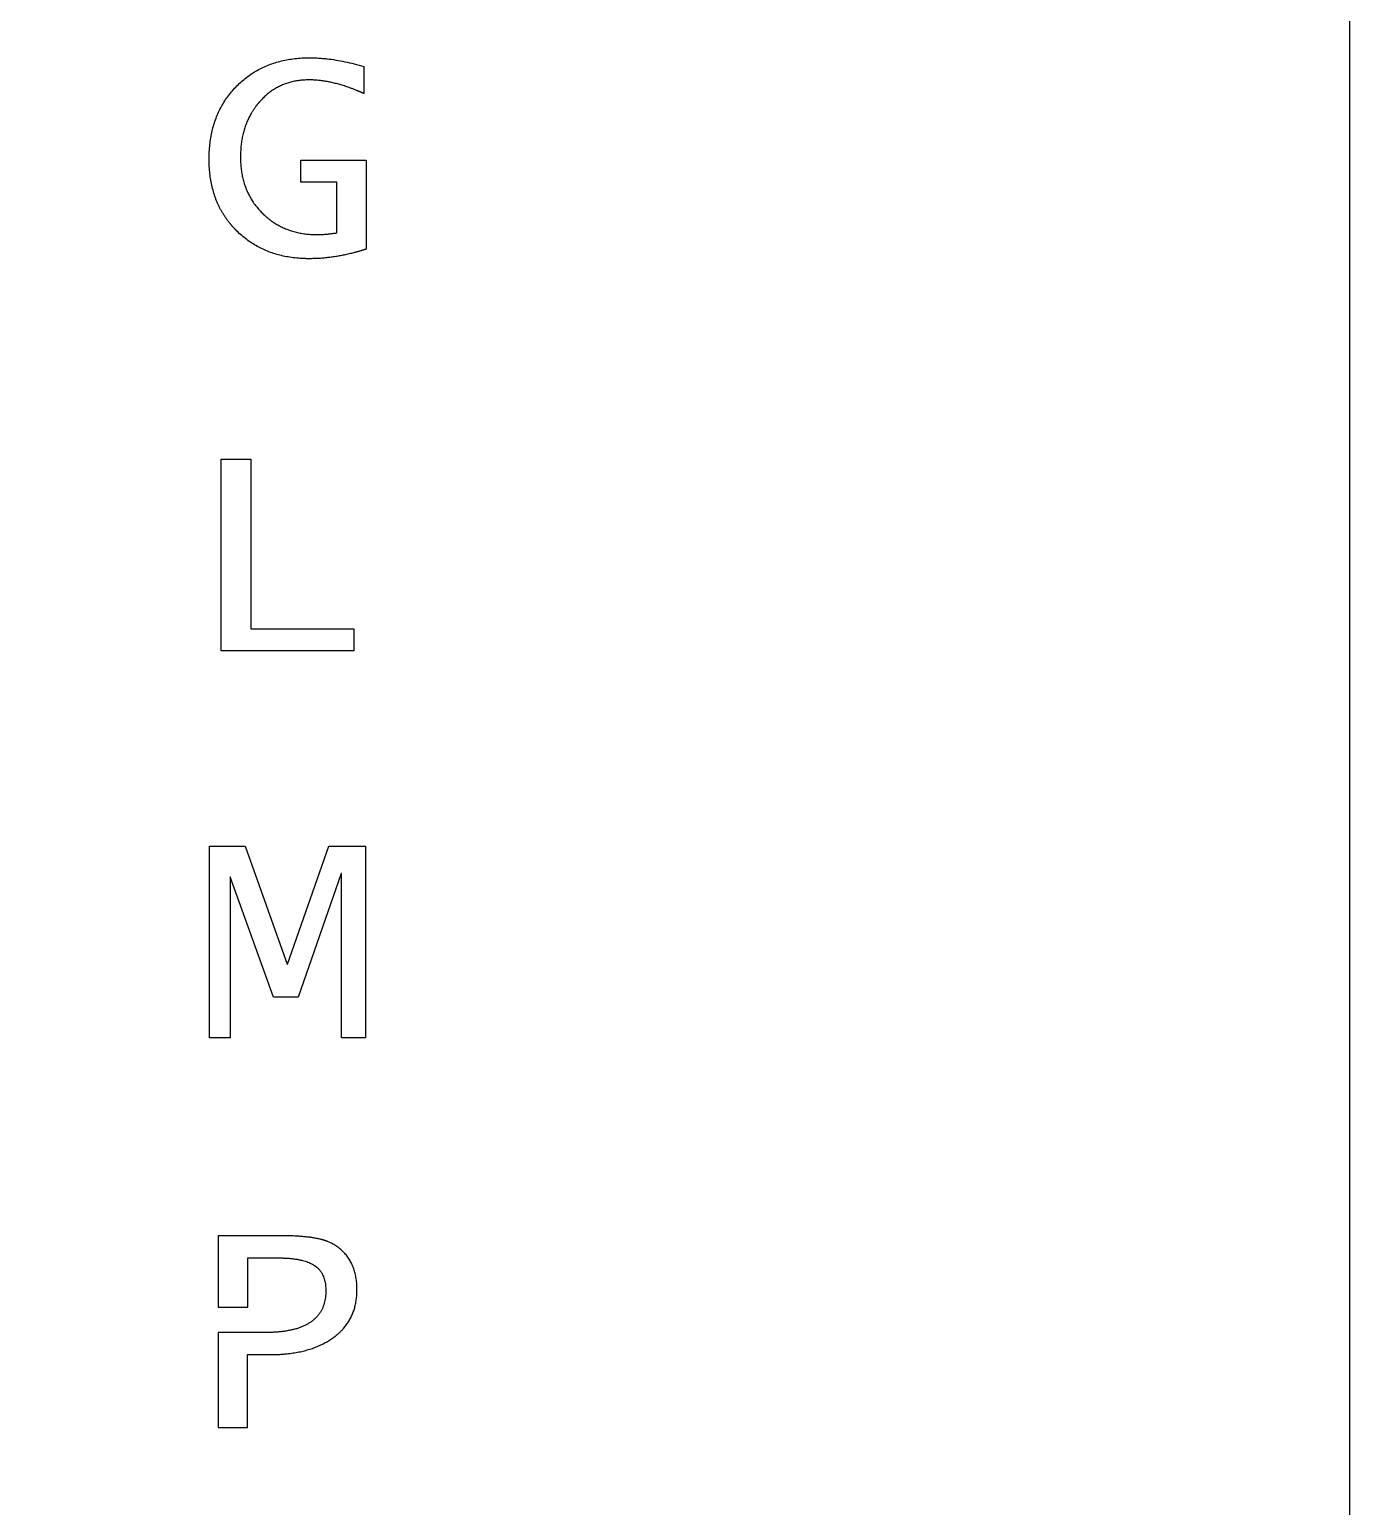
# Model space of a CAD drawing. Header units: millimetres. Extents: x -227 to 223, y -225 to 225.
# Drawn here: x 117.6 to 222.7, y 0.3 to 117.8 of the extents above; entities that cross this region are included whole.
import ezdxf

# ---------------------------------------------------------------- set-up
doc = ezdxf.new("R2010")
doc.units = ezdxf.units.MM
doc.layers.get('0').update_dxf_attribs({"linetype": 'CONTINUOUS'})

msp = doc.modelspace()

# ---------------------------------------------------------------- linework, layer by layer
for p, q in [((144.23, 114.9), (144.23, 112.75)), ((139.22, 105.69), (139.22, 107.45)), ((139.22, 107.45), (144.42, 107.45)), ((144.42, 107.45), (144.42, 100.37)), ((142.08, 105.69), (139.22, 105.69)), ((142.08, 101.66), (142.08, 105.69)), ((137.61, 21.85), (132.65, 21.85)), ((132.65, 21.85), (132.65, 16.16)), ((135, 16.16), (135, 20.09)), ((135, 20.09), (137.32, 20.09)), ((132.65, 16.16), (135, 16.16)), ((136.45, 14.15), (132.65, 14.15)), ((132.65, 14.15), (132.65, 6.6)), ((134.99, 6.6), (134.99, 12.39)), ((134.99, 12.39), (136.71, 12.39)), ((132.65, 6.6), (134.99, 6.6))]:
    msp.add_line(p, q)
for points in [[(-227.33, 225.31), (222.67, 225.31), (222.67, -224.69), (-227.33, -224.69)], [(132.89, 68.4), (132.89, 83.65), (135.24, 83.65), (135.24, 70.16), (143.45, 70.16), (143.45, 68.4)], [(131.96, 37.6), (131.96, 52.85), (134.78, 52.85), (138.13, 43.46), (138.15, 43.46), (141.45, 52.85), (144.38, 52.85), (144.38, 37.6), (142.47, 37.6), (142.47, 50.69), (142.44, 50.69), (139.01, 40.83), (137.04, 40.83), (133.61, 50.42), (133.59, 50.42), (133.59, 37.6)]]:
    msp.add_lwpolyline(points, close=True)
for points, knots in [([(134.14, 101.8), (134.14, 101.8), (134.14, 101.8), (134.14, 101.8), (134.14, 101.8), (134.14, 101.8), (134.14, 101.8), (134.14, 101.8), (134.13, 101.8), (134.13, 101.81), (134.13, 101.81), (134.13, 101.81), (134.13, 101.81), (134.13, 101.81), (134.13, 101.81), (134.13, 101.81), (134.13, 101.81), (134.12, 101.81), (134.12, 101.82), (134.12, 101.82), (134.12, 101.82), (134.11, 101.83), (134.11, 101.83), (134.1, 101.84), (134.1, 101.84), (134.09, 101.85), (134.08, 101.86), (134.07, 101.87), (134.06, 101.88), (134.04, 101.9), (134.03, 101.91), (134.02, 101.92), (134, 101.94), (133.98, 101.97), (133.96, 101.99), (133.93, 102.01), (133.9, 102.04), (133.87, 102.08), (133.82, 102.13), (133.78, 102.18), (133.74, 102.23), (133.7, 102.28), (133.66, 102.32), (133.6, 102.39), (133.54, 102.47), (133.46, 102.57), (133.38, 102.67), (133.31, 102.78), (133.24, 102.88), (133.14, 103.02), (133.03, 103.2), (132.9, 103.41), (132.78, 103.64), (132.67, 103.86), (132.57, 104.1), (132.47, 104.33), (132.38, 104.57), (132.28, 104.9), (132.16, 105.32), (132.05, 105.85), (131.98, 106.39), (131.94, 106.85), (131.92, 107.23), (131.92, 107.52), (131.92, 107.82), (131.94, 108.2), (131.98, 108.68), (132.05, 109.23), (132.16, 109.77), (132.3, 110.28), (132.47, 110.78), (132.67, 111.26), (132.9, 111.72), (133.16, 112.16), (133.45, 112.58), (133.78, 112.98), (134.13, 113.36), (134.5, 113.72), (134.9, 114.04), (135.32, 114.34), (135.75, 114.6), (136.21, 114.84), (136.68, 115.04), (137.17, 115.21), (137.68, 115.35), (138.21, 115.46), (138.76, 115.54), (139.23, 115.58), (139.62, 115.59), (139.87, 115.59), (140.08, 115.59), (140.31, 115.59), (140.59, 115.58), (140.94, 115.55), (141.41, 115.51), (142.01, 115.42), (142.74, 115.29), (143.48, 115.12), (143.98, 114.98), (144.23, 114.9)], [0, 0, 0, 0, 0.000006, 0.000013, 0.000025, 0.000051, 0.000076, 0.000102, 0.000152, 0.000203, 0.000305, 0.000406, 0.000508, 0.000609, 0.000812, 0.001015, 0.001218, 0.001624, 0.00203, 0.002436, 0.002842, 0.003248, 0.004059, 0.004871, 0.005682, 0.006493, 0.008114, 0.009734, 0.011353, 0.012972, 0.01459, 0.016207, 0.019438, 0.022666, 0.025892, 0.029114, 0.032334, 0.038764, 0.045183, 0.051591, 0.057989, 0.064378, 0.070757, 0.077128, 0.089845, 0.102532, 0.115194, 0.127835, 0.140459, 0.153069, 0.178263, 0.20345, 0.228662, 0.253931, 0.279289, 0.304765, 0.330391, 0.356196, 0.408457, 0.46178, 0.516378, 0.572451, 0.601101, 0.630187, 0.659974, 0.689307, 0.746695, 0.802532, 0.857013, 0.910347, 0.962755, 1.014473, 1.065743, 1.116815, 1.167942, 1.219376, 1.271363, 1.323314, 1.374637, 1.425582, 1.476403, 1.527358, 1.578701, 1.630682, 1.683541, 1.737507, 1.792795, 1.849605, 1.878642, 1.908128, 1.925013, 1.941999, 1.976287, 2.011019, 2.046222, 2.118135, 2.192218, 2.268644, 2.347566, 2.347566, 2.347566, 2.347566]), ([(144.23, 112.75), (144.23, 112.75), (144.23, 112.75), (144.23, 112.75), (144.23, 112.75), (144.23, 112.75), (144.23, 112.75), (144.23, 112.75), (144.22, 112.75), (144.22, 112.76), (144.22, 112.76), (144.21, 112.76), (144.2, 112.76), (144.19, 112.77), (144.18, 112.77), (144.17, 112.78), (144.16, 112.78), (144.14, 112.79), (144.11, 112.8), (144.09, 112.82), (144.06, 112.83), (144.03, 112.84), (143.99, 112.86), (143.94, 112.88), (143.89, 112.9), (143.84, 112.92), (143.79, 112.94), (143.73, 112.97), (143.65, 113), (143.55, 113.04), (143.46, 113.08), (143.36, 113.12), (143.23, 113.17), (143.08, 113.22), (142.89, 113.29), (142.7, 113.35), (142.51, 113.41), (142.27, 113.48), (141.96, 113.56), (141.6, 113.65), (141.24, 113.71), (140.88, 113.77), (140.59, 113.8), (140.35, 113.82), (140.18, 113.83), (140.04, 113.83), (139.92, 113.83), (139.83, 113.83), (139.74, 113.83), (139.61, 113.83), (139.45, 113.82), (139.26, 113.81), (139.01, 113.78), (138.71, 113.73), (138.35, 113.64), (138.01, 113.53), (137.68, 113.4), (137.36, 113.24), (137.05, 113.06), (136.75, 112.86), (136.47, 112.63), (136.2, 112.37), (136.03, 112.19), (135.94, 112.1)], [0, 0, 0, 0, 0.0000422, 0.0000843, 0.0001687, 0.0003375, 0.0005062, 0.0006749, 0.0010123, 0.0013496, 0.002024, 0.0026982, 0.0033721, 0.0040458, 0.0053924, 0.006738, 0.0080826, 0.0107688, 0.0134511, 0.0161293, 0.0188036, 0.021474, 0.0268028, 0.0321159, 0.0374134, 0.0426952, 0.0479616, 0.0532125, 0.0636683, 0.0740631, 0.0843976, 0.0946724, 0.1048881, 0.1251444, 0.1451719, 0.1649757, 0.1845613, 0.2039343, 0.2420647, 0.2794167, 0.3160421, 0.3519957, 0.3873355, 0.404795, 0.4221241, 0.4393309, 0.4478911, 0.4564239, 0.4662514, 0.4760084, 0.4953197, 0.514378, 0.5332037, 0.5702378, 0.6066052, 0.642494, 0.6780993, 0.7136206, 0.7492587, 0.7852119, 0.8216732, 0.8588276, 0.8968494, 0.8968494, 0.8968494, 0.8968494]), ([(135.94, 112.1), (135.94, 112.1), (135.94, 112.1), (135.94, 112.1), (135.94, 112.1), (135.94, 112.09), (135.94, 112.09), (135.94, 112.09), (135.94, 112.09), (135.94, 112.09), (135.94, 112.09), (135.93, 112.09), (135.93, 112.08), (135.93, 112.08), (135.93, 112.08), (135.92, 112.07), (135.92, 112.07), (135.91, 112.06), (135.9, 112.05), (135.89, 112.04), (135.89, 112.03), (135.88, 112.02), (135.86, 112.01), (135.85, 111.99), (135.83, 111.97), (135.82, 111.95), (135.8, 111.93), (135.78, 111.91), (135.76, 111.88), (135.73, 111.84), (135.7, 111.8), (135.67, 111.76), (135.63, 111.71), (135.58, 111.65), (135.53, 111.57), (135.47, 111.49), (135.42, 111.41), (135.37, 111.33), (135.32, 111.25), (135.26, 111.14), (135.18, 111), (135.09, 110.83), (135.01, 110.66), (134.93, 110.49), (134.86, 110.31), (134.77, 110.06), (134.68, 109.75), (134.58, 109.36), (134.51, 108.96), (134.46, 108.61), (134.44, 108.33), (134.43, 108.12), (134.42, 107.94), (134.42, 107.79), (134.42, 107.68), (134.42, 107.57), (134.42, 107.42), (134.43, 107.24), (134.44, 107.02), (134.47, 106.74), (134.52, 106.39), (134.6, 105.99), (134.71, 105.6), (134.84, 105.22), (135, 104.86), (135.18, 104.51), (135.38, 104.17), (135.61, 103.85), (135.86, 103.54), (136.05, 103.34), (136.14, 103.25)], [0, 0, 0, 0, 0.0000188, 0.0000376, 0.0000752, 0.0001504, 0.0002257, 0.0003009, 0.0004513, 0.0006018, 0.0009027, 0.0012035, 0.0015043, 0.0018051, 0.0024066, 0.003008, 0.0036093, 0.0048117, 0.0060136, 0.0072151, 0.0084163, 0.0096171, 0.0120176, 0.0144166, 0.0168143, 0.0192106, 0.0216055, 0.0239992, 0.0287829, 0.0335619, 0.0383365, 0.0431072, 0.0478741, 0.0573981, 0.0669112, 0.0764159, 0.0859148, 0.0954105, 0.1049056, 0.1144027, 0.1334125, 0.1524611, 0.1715691, 0.1907566, 0.2100438, 0.2294503, 0.2686933, 0.3086397, 0.3494309, 0.3911992, 0.4124906, 0.4340716, 0.4559563, 0.4670169, 0.4781584, 0.4893739, 0.5005069, 0.5225334, 0.5442554, 0.5656907, 0.6077706, 0.6489338, 0.6893466, 0.7291845, 0.7686305, 0.8078727, 0.8471021, 0.8865093, 0.9262825, 0.9666042, 0.9666042, 0.9666042, 0.9666042]), ([(136.14, 103.25), (136.14, 103.25), (136.14, 103.25), (136.14, 103.25), (136.14, 103.25), (136.14, 103.25), (136.14, 103.25), (136.14, 103.25), (136.14, 103.24), (136.14, 103.24), (136.15, 103.24), (136.15, 103.24), (136.15, 103.24), (136.15, 103.23), (136.16, 103.23), (136.16, 103.23), (136.17, 103.22), (136.17, 103.22), (136.18, 103.21), (136.19, 103.2), (136.19, 103.19), (136.2, 103.19), (136.22, 103.17), (136.23, 103.16), (136.25, 103.14), (136.27, 103.12), (136.29, 103.11), (136.3, 103.09), (136.33, 103.07), (136.36, 103.04), (136.4, 103), (136.43, 102.97), (136.47, 102.94), (136.52, 102.9), (136.59, 102.84), (136.66, 102.78), (136.74, 102.72), (136.82, 102.66), (136.9, 102.6), (136.98, 102.55), (137.09, 102.47), (137.23, 102.39), (137.39, 102.29), (137.57, 102.19), (137.74, 102.11), (137.92, 102.03), (138.16, 101.93), (138.48, 101.81), (138.86, 101.71), (139.26, 101.62), (139.61, 101.57), (139.89, 101.55), (140.1, 101.53), (140.28, 101.52), (140.41, 101.52), (140.48, 101.52), (140.54, 101.52), (140.59, 101.52), (140.66, 101.52), (140.75, 101.52), (140.86, 101.53), (140.96, 101.53), (141.08, 101.54), (141.25, 101.56), (141.5, 101.58), (141.79, 101.62), (141.98, 101.65), (142.08, 101.66)], [0, 0, 0, 0, 0.0000198, 0.0000397, 0.0000794, 0.0001588, 0.0002382, 0.0003176, 0.0004765, 0.0006353, 0.0009528, 0.0012704, 0.0015878, 0.0019053, 0.00254, 0.0031745, 0.0038089, 0.0044431, 0.0050771, 0.0063446, 0.0076113, 0.0088774, 0.0101427, 0.0126713, 0.0151972, 0.0177203, 0.0202408, 0.0227586, 0.0252739, 0.0302969, 0.03531, 0.0403136, 0.0453082, 0.0502939, 0.0602404, 0.070156, 0.0800436, 0.089906, 0.0997462, 0.1095669, 0.1193712, 0.1389415, 0.1584814, 0.1780145, 0.1975648, 0.2171556, 0.2368107, 0.2764001, 0.3165205, 0.3573461, 0.3990421, 0.4202677, 0.4417679, 0.4635605, 0.474572, 0.4801074, 0.4856629, 0.4907913, 0.4960343, 0.506866, 0.5181611, 0.5299224, 0.5359787, 0.5548525, 0.5816709, 0.6103889, 0.6410143, 0.6410143, 0.6410143, 0.6410143]), ([(144.42, 100.37), (144.42, 100.37), (144.42, 100.37), (144.42, 100.37), (144.42, 100.37), (144.42, 100.37), (144.42, 100.37), (144.42, 100.37), (144.42, 100.36), (144.41, 100.36), (144.41, 100.36), (144.4, 100.36), (144.39, 100.36), (144.38, 100.35), (144.37, 100.35), (144.36, 100.35), (144.35, 100.34), (144.32, 100.34), (144.3, 100.33), (144.28, 100.32), (144.25, 100.31), (144.22, 100.3), (144.18, 100.29), (144.13, 100.28), (144.08, 100.26), (144.01, 100.24), (143.93, 100.22), (143.83, 100.19), (143.73, 100.16), (143.63, 100.13), (143.54, 100.11), (143.41, 100.07), (143.25, 100.03), (143.05, 99.99), (142.86, 99.94), (142.67, 99.9), (142.41, 99.85), (142.1, 99.79), (141.72, 99.74), (141.35, 99.69), (140.98, 99.65), (140.62, 99.62), (140.32, 99.61), (140.08, 99.61), (139.86, 99.6), (139.61, 99.61), (139.22, 99.62), (138.76, 99.66), (138.21, 99.74), (137.69, 99.84), (137.18, 99.98), (136.69, 100.15), (136.21, 100.35), (135.76, 100.58), (135.33, 100.84), (134.91, 101.13), (134.51, 101.45), (134.26, 101.68), (134.14, 101.8)], [0, 0, 0, 0, 0.000041, 0.000082, 0.000163, 0.000327, 0.00049, 0.000653, 0.00098, 0.001307, 0.00196, 0.002613, 0.003266, 0.003918, 0.005223, 0.006528, 0.007831, 0.010436, 0.013039, 0.015639, 0.018237, 0.020832, 0.026015, 0.031187, 0.03635, 0.041503, 0.051778, 0.062014, 0.072211, 0.082368, 0.092488, 0.102569, 0.122617, 0.142517, 0.162271, 0.181881, 0.201351, 0.23988, 0.277883, 0.315386, 0.352416, 0.389, 0.425168, 0.443105, 0.46095, 0.490236, 0.519082, 0.575534, 0.630494, 0.684159, 0.736741, 0.788463, 0.83956, 0.890278, 0.940862, 0.991565, 1.042633, 1.09431, 1.09431, 1.09431, 1.09431]), ([(141.39, 21.38), (141.39, 21.38), (141.39, 21.38), (141.39, 21.38), (141.39, 21.38), (141.38, 21.38), (141.38, 21.38), (141.38, 21.38), (141.38, 21.38), (141.38, 21.39), (141.37, 21.39), (141.36, 21.39), (141.36, 21.39), (141.35, 21.4), (141.34, 21.4), (141.33, 21.4), (141.31, 21.41), (141.29, 21.42), (141.27, 21.43), (141.24, 21.44), (141.21, 21.45), (141.18, 21.46), (141.14, 21.47), (141.08, 21.49), (141.03, 21.51), (140.97, 21.53), (140.91, 21.54), (140.83, 21.56), (140.73, 21.59), (140.6, 21.62), (140.46, 21.64), (140.32, 21.67), (140.18, 21.69), (140.03, 21.72), (139.82, 21.74), (139.55, 21.77), (139.2, 21.8), (138.83, 21.83), (138.44, 21.84), (138.03, 21.85), (137.75, 21.85), (137.61, 21.85)], [0, 0, 0, 0, 0.0000399, 0.0000799, 0.0001599, 0.0003198, 0.0004799, 0.0006401, 0.0009608, 0.0012818, 0.0019252, 0.0025703, 0.003217, 0.0038653, 0.005167, 0.0064753, 0.0077903, 0.0104404, 0.0131174, 0.0158216, 0.0185531, 0.021312, 0.0269129, 0.0326255, 0.0384509, 0.0443903, 0.0504447, 0.056615, 0.0693069, 0.082473, 0.0961195, 0.1102519, 0.1248753, 0.1399943, 0.1556129, 0.1883637, 0.2231555, 0.2600114, 0.2989511, 0.3399919, 0.3831489, 0.3831489, 0.3831489, 0.3831489]), ([(141.83, 13.76), (141.83, 13.76), (141.83, 13.76), (141.83, 13.76), (141.83, 13.76), (141.84, 13.76), (141.84, 13.76), (141.84, 13.76), (141.84, 13.76), (141.84, 13.76), (141.84, 13.77), (141.84, 13.77), (141.84, 13.77), (141.85, 13.77), (141.85, 13.77), (141.85, 13.78), (141.86, 13.78), (141.86, 13.78), (141.87, 13.79), (141.87, 13.79), (141.88, 13.8), (141.89, 13.8), (141.9, 13.81), (141.91, 13.82), (141.93, 13.83), (141.95, 13.85), (141.97, 13.86), (141.99, 13.88), (142, 13.89), (142.03, 13.91), (142.06, 13.94), (142.09, 13.97), (142.13, 14), (142.17, 14.03), (142.21, 14.07), (142.27, 14.12), (142.34, 14.18), (142.4, 14.25), (142.47, 14.31), (142.53, 14.38), (142.59, 14.44), (142.67, 14.53), (142.76, 14.65), (142.87, 14.79), (142.97, 14.93), (143.06, 15.08), (143.15, 15.23), (143.26, 15.44), (143.37, 15.71), (143.49, 16.04), (143.58, 16.4), (143.63, 16.7), (143.66, 16.95), (143.68, 17.14), (143.69, 17.3), (143.69, 17.43), (143.69, 17.54), (143.69, 17.65), (143.69, 17.8), (143.68, 17.99), (143.66, 18.21), (143.62, 18.5), (143.56, 18.83), (143.44, 19.22), (143.3, 19.58), (143.12, 19.92), (142.91, 20.23), (142.67, 20.51), (142.4, 20.77), (142.09, 21), (141.75, 21.21), (141.51, 21.33), (141.39, 21.38)], [0, 0, 0, 0, 0.0000187, 0.0000375, 0.0000751, 0.0001501, 0.0002252, 0.0003003, 0.0004504, 0.0006005, 0.0007505, 0.0009006, 0.0012007, 0.0015007, 0.0018006, 0.0024002, 0.0029995, 0.0035985, 0.0041972, 0.0047956, 0.0059916, 0.0071864, 0.00838, 0.0095725, 0.011954, 0.0143309, 0.0167034, 0.0190714, 0.021435, 0.0237942, 0.0284997, 0.0331883, 0.0378604, 0.0425164, 0.0471568, 0.0563919, 0.0655691, 0.0746918, 0.0837634, 0.0927874, 0.1017672, 0.1107065, 0.1284773, 0.1461301, 0.1636953, 0.1812037, 0.1986864, 0.2161746, 0.2512853, 0.2867911, 0.3229326, 0.359938, 0.3788353, 0.3980272, 0.4175378, 0.4274202, 0.4373907, 0.4491776, 0.4608084, 0.4836149, 0.5058412, 0.5275195, 0.5693654, 0.6094732, 0.648198, 0.6859347, 0.723111, 0.7601746, 0.7975783, 0.835764, 0.8751477, 0.9161101, 0.9161101, 0.9161101, 0.9161101]), ([(137.32, 20.09), (137.32, 20.09), (137.32, 20.09), (137.32, 20.09), (137.33, 20.09), (137.33, 20.09), (137.33, 20.09), (137.33, 20.09), (137.34, 20.09), (137.35, 20.09), (137.36, 20.09), (137.37, 20.09), (137.38, 20.09), (137.39, 20.09), (137.41, 20.09), (137.43, 20.09), (137.46, 20.09), (137.5, 20.09), (137.54, 20.09), (137.58, 20.09), (137.62, 20.09), (137.68, 20.09), (137.75, 20.09), (137.83, 20.08), (137.91, 20.08), (138.01, 20.08), (138.14, 20.07), (138.29, 20.06), (138.44, 20.04), (138.63, 20.02), (138.85, 19.99), (139.11, 19.95), (139.35, 19.89), (139.58, 19.83), (139.79, 19.76), (140.03, 19.65), (140.21, 19.56), (140.31, 19.49)], [0, 0, 0, 0, 0.0000681, 0.0001362, 0.0002725, 0.0005449, 0.0008171, 0.0010893, 0.0016334, 0.002177, 0.0032631, 0.0043476, 0.0054305, 0.0065117, 0.0086693, 0.0108204, 0.012965, 0.0172349, 0.0214789, 0.0256972, 0.0298897, 0.0340565, 0.0423131, 0.0504676, 0.0585202, 0.0664713, 0.082071, 0.0972702, 0.112073, 0.1264835, 0.1541452, 0.1802977, 0.20499, 0.2282803, 0.2502377, 0.2709447, 0.3089877, 0.3089877, 0.3089877, 0.3089877]), ([(140.31, 19.49), (140.31, 19.49), (140.31, 19.49), (140.31, 19.49), (140.31, 19.49), (140.31, 19.49), (140.31, 19.49), (140.31, 19.49), (140.31, 19.49), (140.32, 19.49), (140.32, 19.49), (140.32, 19.49), (140.32, 19.49), (140.32, 19.48), (140.32, 19.48), (140.32, 19.48), (140.33, 19.48), (140.33, 19.48), (140.34, 19.47), (140.34, 19.47), (140.35, 19.47), (140.35, 19.46), (140.36, 19.46), (140.37, 19.45), (140.38, 19.44), (140.39, 19.44), (140.4, 19.42), (140.42, 19.41), (140.44, 19.4), (140.46, 19.38), (140.47, 19.37), (140.5, 19.35), (140.52, 19.33), (140.56, 19.3), (140.59, 19.27), (140.62, 19.23), (140.66, 19.19), (140.71, 19.14), (140.76, 19.07), (140.81, 19), (140.86, 18.92), (140.91, 18.85), (140.95, 18.77), (141, 18.66), (141.06, 18.51), (141.11, 18.33), (141.16, 18.13), (141.19, 17.92), (141.2, 17.74), (141.21, 17.6), (141.21, 17.47), (141.21, 17.34), (141.2, 17.17), (141.18, 16.95), (141.14, 16.7), (141.08, 16.47), (141.01, 16.24), (140.92, 16.02), (140.81, 15.82), (140.68, 15.63), (140.54, 15.45), (140.38, 15.28), (140.21, 15.13), (140.02, 14.98), (139.81, 14.85), (139.59, 14.73), (139.35, 14.62), (139.09, 14.52), (138.82, 14.43), (138.53, 14.36), (138.22, 14.3), (137.9, 14.24), (137.56, 14.2), (137.21, 14.18), (136.84, 14.16), (136.58, 14.15), (136.45, 14.15)], [0, 0, 0, 0, 0.0000088, 0.0000176, 0.0000352, 0.0000704, 0.0001056, 0.0001408, 0.0002112, 0.0002816, 0.0004223, 0.0005631, 0.0007038, 0.0008445, 0.0011258, 0.001407, 0.0016881, 0.00225, 0.0028116, 0.0033727, 0.0039335, 0.004494, 0.0056137, 0.0067321, 0.0078491, 0.0089648, 0.0111922, 0.0134148, 0.0156327, 0.0178463, 0.0200559, 0.0222617, 0.0266634, 0.0310538, 0.0354353, 0.0398105, 0.0441818, 0.0529218, 0.0616757, 0.0704631, 0.0793033, 0.0882152, 0.0972172, 0.1063274, 0.1249359, 0.1441739, 0.1641577, 0.1849906, 0.2067633, 0.2180283, 0.2295571, 0.2432839, 0.2567339, 0.2828549, 0.3080414, 0.332425, 0.3561505, 0.379375, 0.4022659, 0.4249978, 0.4477491, 0.4706974, 0.4940159, 0.5178697, 0.5424129, 0.5677871, 0.5941205, 0.6215275, 0.6501099, 0.6799573, 0.7111482, 0.7437515, 0.7778275, 0.8134289, 0.850602, 0.8893873, 0.8893873, 0.8893873, 0.8893873]), ([(136.71, 12.39), (136.71, 12.39), (136.71, 12.39), (136.71, 12.39), (136.71, 12.39), (136.71, 12.39), (136.71, 12.39), (136.72, 12.39), (136.72, 12.39), (136.72, 12.39), (136.73, 12.39), (136.74, 12.39), (136.75, 12.39), (136.76, 12.39), (136.77, 12.39), (136.79, 12.39), (136.81, 12.39), (136.84, 12.39), (136.88, 12.39), (136.91, 12.4), (136.94, 12.4), (136.99, 12.4), (137.04, 12.4), (137.11, 12.4), (137.18, 12.4), (137.26, 12.4), (137.37, 12.41), (137.5, 12.41), (137.63, 12.42), (137.76, 12.43), (137.88, 12.44), (138.05, 12.46), (138.25, 12.48), (138.49, 12.51), (138.73, 12.54), (138.96, 12.58), (139.26, 12.64), (139.62, 12.73), (140.04, 12.85), (140.44, 13), (140.81, 13.16), (141.17, 13.34), (141.51, 13.54), (141.73, 13.68), (141.83, 13.76)], [0, 0, 0, 0, 0.0000532, 0.0001063, 0.0002127, 0.0004254, 0.0006381, 0.0008507, 0.0012759, 0.001701, 0.0025509, 0.0034002, 0.0042491, 0.0050974, 0.0067928, 0.0084862, 0.0101778, 0.0135551, 0.0169249, 0.0202871, 0.0236417, 0.0269888, 0.0336604, 0.040302, 0.0469139, 0.053496, 0.0665719, 0.0795308, 0.092374, 0.1051027, 0.1177183, 0.1302219, 0.1548989, 0.1791451, 0.2029726, 0.2263937, 0.2494219, 0.2943516, 0.3378849, 0.3801533, 0.4213006, 0.4614828, 0.500867, 0.539631, 0.539631, 0.539631, 0.539631])]:
    msp.add_open_spline(points, degree=3, knots=knots)

doc.saveas('drawing.dxf')
